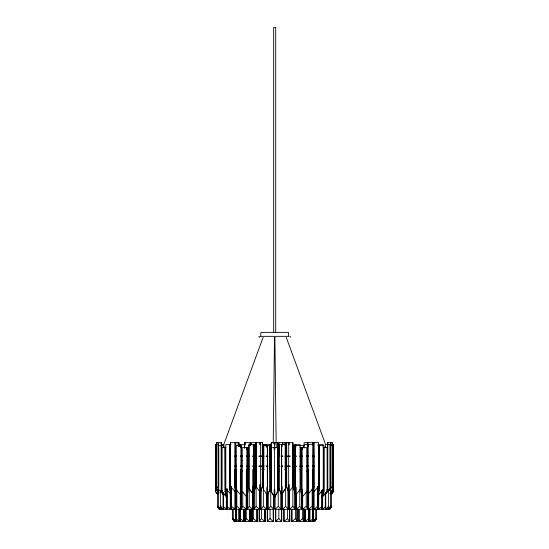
<?xml version="1.0" encoding="UTF-8"?>
<svg xmlns="http://www.w3.org/2000/svg" width="549" height="549" viewBox="0 0 549 549"><rect width="100%" height="100%" fill="white"/><g stroke="black" fill="none" stroke-linecap="round" stroke-linejoin="round"><path stroke-width="0.82" d="M241.066 495.04L241.107 445.637M273.23 443.167L274.507 337.388M313.795 486.572L313.191 492.055L313.973 486.572L313.795 442.659M247.071 497.023L247.071 447.627L247.922 447.627L247.922 491.54L247.071 497.023L247.75 491.54L247.75 447.627M231.081 509.287L231.527 506.308L231.527 486.881M235.281 491.533L235.281 509.287L231.033 509.287L231.41 507.056M312.957 491.993L312.957 518.572L312.395 521.55L309.547 521.55L309.547 509.561M312.855 519.313L312.374 521.55L312.395 519.834M319.195 445.637L319.195 489.557L317.96 495.04L319.374 489.557L319.374 445.637M253.549 494.045L253.549 444.642L255.011 444.642L255.011 488.562L253.549 494.045L254.86 488.562L254.86 444.642M250.172 509.561L250.172 521.55L245.41 521.55L246.261 518.572L246.261 496.282M327.726 509.287L328.618 506.308L328.618 489.42M236.811 489.42L236.811 506.308L235.912 509.287L240.634 509.287L240.627 494.066M312.662 471.035L313.136 469.546L312.882 509.287M323.828 447.627L323.828 491.54L321.982 497.023L327.183 491.54L327.115 447.627M322.16 497.023L324.006 491.54L324.006 447.627M260.384 492.055L260.384 442.659L262.443 442.659L262.443 486.572L260.528 492.055L262.298 486.572L262.298 442.659M223.114 446.351L263.129 337.34M314.405 519.834L314.405 521.55L315.696 518.572L315.696 509.143M325.193 494.045L325.866 492.528M328.83 490.792L332.31 486.572L332.31 442.659L327.54 442.659L327.623 488.562L326.875 490.25L327.794 488.562L327.787 442.659M325.193 447.627L325.193 444.642L330.224 444.642L330.224 488.562L325.399 494.045L326.037 492.528M329.215 509.287L330.553 506.308L330.553 488.576M246.549 495.761L246.549 509.287L241.395 509.287L242.747 506.308L242.747 491.952M270.081 444.642L270.081 489.557L267.459 495.04L269.95 489.557L269.95 444.642M314.364 521.55L315.044 520.061M306.596 471.783L307.653 469.546L307.433 509.287M257.261 509.561L257.261 521.55L251.819 521.55L253.377 518.572L253.377 485.995M328.727 490.161L329.414 488.898M274.658 444.642L274.658 442.659L277.787 442.659L277.787 491.54L274.768 497.023L277.677 491.54L277.677 442.659M322.318 495.37L322.29 509.287L329.764 509.287L331.527 506.308L331.527 491.108M252.952 486.455L252.952 509.287L247.448 509.287L249.219 506.308L249.219 488.576M329.716 509.287L331.534 506.308L329.331 509.287M300.138 471.927L301.229 470.143M330.169 493.139L332.426 489.557L332.426 445.637M330.326 493.139L332.577 489.557L332.577 445.637M278.803 444.642L285.446 444.642L285.446 488.562L281.939 494.045L285.35 488.562L285.35 444.642M316.629 509.143L316.629 518.572L314.673 521.55L312.717 521.55L312.717 491.568M316.629 518.572L314.611 521.55L314.611 519.834M266.354 497.023L267.734 495.129M331.273 494.498L333.36 491.54L333.284 444.642M331.411 494.498L333.497 491.54L333.36 447.627M288.472 484.609L288.987 484.609L288.987 492.055L292.912 486.572L292.912 442.659L286.207 442.659L286.207 469.985M329.805 508.69L331.534 506.308M259.725 491.533L259.725 509.287L253.961 509.287L256.122 506.308L256.088 442.659L260.082 442.659L260.082 444.642M265.105 509.561L265.105 521.55L259.224 521.55L261.42 518.572L261.42 509.143M292.864 472.524L294.189 470.74M330.024 493.771L333.408 489.557L333.408 444.642L331.589 444.642M330.148 493.771L333.408 489.557M328.721 490.792L332.207 486.572L332.207 442.659M266.745 509.287L260.83 509.287L263.348 506.308L263.348 472.524L262.34 471.33M328.007 509.287L330.553 506.308M286.667 471.33L285.645 472.524L285.645 506.308L288.204 509.287L282.255 509.287M325.399 494.045L330.134 488.562L330.134 444.642M315.696 518.572L313.102 521.55L313.102 491.568M313.589 488.747L313.568 492.055L318.468 486.572L318.468 442.659L313.191 442.659L313.136 509.287L308.366 509.287L308.366 493.222M323.244 489.557L318.283 495.04L323.244 489.557L323.244 444.642L317.96 444.642M273.354 521.55L267.294 521.55L270.026 518.572L270.026 509.143M273.903 496.605L273.903 509.287L267.933 509.287L270.76 506.308L270.76 472.524L269.628 471.33M328.618 506.308L325.763 509.287L325.763 492.378M279.379 471.33L278.233 472.524L278.233 506.308L281.095 509.287L275.097 509.287L275.145 495.761M312.957 518.572L309.911 521.55L309.911 509.561M275.145 509.287L278.233 506.308M278.837 509.143L278.837 518.572L275.68 521.55L275.646 509.561M285.645 506.308L282.344 509.287L282.344 492.378M322.016 490.264L322.016 506.308L318.701 509.287L318.701 489.838M308.538 493.709L308.538 518.572L305.169 521.55L305.169 509.561M287.45 509.143L287.45 518.572L284.011 521.55L284.011 509.561M292.843 442.659L292.864 506.308L289.412 509.287L289.412 490.682M317.466 486.881L317.466 506.308L314.001 509.287L313.973 442.659M299.775 489.42L299.775 506.308L296.227 509.287L296.227 493.222M308.627 509.287L312.182 506.308L312.182 488.576M302.664 495.761L302.636 518.572L299.088 521.55L299.088 509.561M295.52 447.627L295.506 518.572L291.931 521.55L291.931 509.561M302.664 509.287L306.246 506.308L306.246 491.952M274.507 337.285L274.912 337.299M274.898 337.374L276.202 447.435M290.291 337.319L290.291 336.359M286.242 337.34L325.667 444.752M261.18 332.371L288.198 332.371M259.526 336.345L258.792 336.743L259.526 337.333M260.384 336.345L288.994 336.345M217.411 444.642L215.592 444.642L215.64 491.54L217.727 494.498M221.144 444.642L223.807 444.642L223.807 447.627M231.04 444.642L225.756 444.642L225.804 488.562L230.676 494.045L230.717 490.731M238.438 444.642L244.95 444.642L244.95 442.659M260.528 444.642L260.013 444.642L260.013 442.659M288.472 444.642L288.987 444.642L288.987 442.659M304.105 444.642L312.937 444.642L312.937 488.562L308.181 494.045L308.181 486.592L307.763 486.592M223.807 445.637L218.777 445.637L218.777 489.557L223.512 495.04M235.514 445.637L240.819 445.637L240.819 447.627L241.237 447.627M263.554 445.637L267.15 445.637L267.15 447.627M270.081 445.637L267.459 445.637L267.459 495.04M293.104 445.637L293.104 469.285L293.097 445.637L304.434 445.637M317.96 445.637L323.244 445.637M331.589 445.637L333.408 445.637M223.601 446.632L224.019 446.632M307.763 446.632L308.181 446.632L308.181 444.642M324.981 446.632L325.399 446.632M215.64 447.627L215.503 491.54L217.589 494.498M225.941 447.627L221.817 447.627L221.817 491.54L227.018 497.023L225.172 491.54L225.172 447.627M271.213 447.627L274.342 447.627L274.342 449.61M277.787 447.627L274.658 447.627L274.658 449.61M299.96 447.627L306.774 447.627L306.774 491.54L302.218 497.023L302.197 489.578L301.765 489.578L301.765 497.023L301.929 447.627M323.059 447.627L327.183 447.627M247.235 447.627L247.235 449.61L246.782 449.61L246.803 447.627L242.226 447.627L242.246 491.54L246.803 497.023L246.782 489.578L247.235 489.578L247.235 497.023M301.765 447.627L301.765 449.61L302.218 449.61L302.218 447.627M234.8 455.972L236.447 455.972M240.29 455.972L242.672 455.972M246.679 455.972L249.088 455.972M252.65 455.972L256.294 455.972M258.915 455.972L263.932 455.972M266.217 455.972L267.864 455.972M269.518 455.972L271.199 455.972M277.801 455.972L279.482 455.972M281.136 455.972L282.783 455.972M285.068 455.972L290.085 455.972M292.706 455.972L296.35 455.972M299.912 455.972L302.321 455.972M306.328 455.972L308.71 455.972M312.553 455.972L314.2 455.972M234.8 456.569L236.447 456.569M240.29 456.569L242.082 456.569M246.679 456.569L249.088 456.569M252.65 456.569L256.294 456.569M258.915 456.569L263.932 456.569M266.217 456.569L267.864 456.569M269.518 456.569L271.529 456.569M277.471 456.569L279.482 456.569M281.136 456.569L282.783 456.569M285.068 456.569L290.085 456.569M292.706 456.569L296.35 456.569M299.912 456.569L302.321 456.569M306.726 456.569L308.71 456.569M312.553 456.569L314.2 456.569M241.464 460.673L242.082 460.673M240.75 465.579L242.082 465.579M269.655 465.579L271.631 465.579M277.369 465.579L279.345 465.579M306.452 465.579L308.579 465.579M234.8 465.909L236.447 465.909M240.29 465.909L242.034 465.909M246.679 465.909L249.088 465.909M252.65 465.909L256.294 465.909M258.915 465.909L263.932 465.909M266.217 465.909L267.864 465.909M269.518 465.909L271.199 465.909M277.801 465.909L279.482 465.909M281.136 465.909L282.783 465.909M285.068 465.909L290.085 465.909M292.706 465.909L296.35 465.909M299.912 465.909L302.321 465.909M306.966 465.909L308.71 465.909M312.553 465.909L314.2 465.909M234.8 466.506L236.447 466.506M240.29 466.506L242.034 466.506M246.679 466.506L249.088 466.506M252.65 466.506L256.294 466.506M258.915 466.506L263.932 466.506M266.217 466.506L267.864 466.506M269.518 466.506L271.199 466.506M277.801 466.506L279.482 466.506M281.136 466.506L282.783 466.506M285.068 466.506L290.085 466.506M292.706 466.506L296.35 466.506M299.912 466.506L302.321 466.506M306.966 466.506L308.71 466.506M312.553 466.506L314.2 466.506M241.395 509.287L241.622 469.546L241.622 509.287M247.626 469.546L249.15 469.546M254.77 469.546L256.507 469.546M261.743 469.546L264.165 469.546M269.628 469.546L271.357 469.546M277.67 469.546L279.393 469.546M284.835 469.546L286.53 469.546M292.521 469.546L294.264 469.546M299.884 469.546L301.422 469.546M260.528 484.609L260.013 484.609L260.013 492.055L260.082 484.609M216.69 486.572L218.193 488.26L216.69 486.572L216.69 442.659L221.46 442.659L221.446 446.344M239.089 446.337L239.007 442.659L230.532 442.659L230.532 486.572L230.553 442.659M235.027 486.572L235.809 492.055L235.027 486.572L235.027 442.659M286.557 486.572L288.616 492.055L286.557 486.572L286.557 442.659M241.237 487.587L240.819 487.587L240.819 495.04L236.063 489.557L236.063 445.637M317.85 487.587L318.139 495.04M216.423 444.642L216.423 488.562L218.831 492.144M229.626 488.562L231.04 494.045L229.626 488.562L229.626 444.642M253.707 444.642L253.707 446.632L253.213 446.632L253.261 444.642L248.937 444.642L248.937 488.562L253.261 494.045L253.213 486.592L253.707 486.592L253.707 494.045M278.919 488.562L281.541 494.045L278.919 488.562L278.919 444.642M215.592 489.557L215.716 444.642M221.206 489.557L222.125 491.245L221.206 489.557L221.206 445.637M270.122 469.985L270.197 444.642L263.554 444.642L263.554 489.557L263.65 444.642M293.99 489.557L295.451 495.04L293.99 489.557L293.99 444.642L295.451 444.642L295.451 495.04M217.637 490.25L217.473 506.308L219.236 509.287L226.71 509.287L226.682 495.37M221.817 491.54L226.751 497.023M224.994 447.627L225.172 491.54M271.213 491.54L274.342 497.023L271.213 491.54L271.213 442.659L274.342 442.659L274.342 444.642M301.078 447.627L301.078 491.54L301.929 497.023M327.183 491.54L322.249 497.023L322.16 495.37M235.411 492.055L235.411 488.747M307.934 494.045L307.879 442.659M231.04 495.04L230.518 493.524M267.15 487.587L267.061 495.04L267.061 487.587L267.583 487.587L267.583 495.04M226.998 488.994L226.998 509.287L230.628 509.287L230.607 493.222M295.074 491.533L295.074 509.287L289.275 509.287L289.289 491.533M301.593 491.533L301.593 509.287L296.055 509.287L296.055 487.306M307.721 444.642L307.653 509.287L302.451 509.287L302.451 495.761M317.967 486.455L317.967 509.287L313.705 509.287L313.705 491.533M322.05 489.838L322.05 509.287L318.372 509.287L318.324 492.556M232.371 509.143L232.371 518.572L234.327 521.55L236.283 521.55L236.283 519.834M275.646 521.55L281.706 521.55L281.706 494.141M297.181 509.561L297.126 521.55L291.739 521.55L291.739 509.561M303.59 509.561L303.563 521.55L298.828 521.55L298.828 509.561M242.747 506.308L246.329 509.287L246.329 469.546M253.377 518.572L256.953 521.55L256.953 509.561M249.219 506.308L252.773 509.287L252.773 469.546M236.811 506.308L240.359 509.287L240.359 469.546M246.261 518.572L249.802 521.55L249.802 509.561M256.122 506.308L259.595 509.287L259.595 490.682M261.42 518.572L264.879 521.55L264.879 509.561M231.527 506.308L234.979 509.287L234.979 469.546M263.348 506.308L266.67 509.287L266.745 494.917M226.977 488.576L226.977 506.308L230.271 509.287L230.271 488.994M270.026 518.572L273.217 521.55M270.76 506.308L273.876 509.287M223.237 492.796L223.237 506.308L226.325 509.287L226.325 494.066M235.988 491.993L235.988 518.572L238.993 521.55L238.993 509.561M220.375 490.264L220.375 506.308L223.203 509.287L223.203 494.066M278.837 518.572L281.616 521.55L281.616 494.141M230.532 486.572L235.432 492.055M233.277 509.143L233.277 518.572L235.816 521.55M218.447 488.576L218.447 506.308L220.952 509.287L220.952 505.904M248.937 488.562L253.213 494.045M218.976 492.782L215.592 488.562L218.852 492.782M287.45 518.572L289.7 521.55L289.646 509.561L289.776 521.55L283.895 521.55L283.895 509.561M292.864 506.308L295.074 509.287M219.284 509.287L217.466 506.308L219.229 508.69M254.825 470.74L256.122 472.524M217.466 506.308L219.627 509.287M260.082 492.055L256.088 486.572L256.157 442.659M232.371 518.572L233.991 520.953M263.554 489.557L267.15 495.04M216.423 488.562L218.674 492.144M299.775 506.308L301.593 509.287M247.805 470.143L248.862 471.927M295.506 518.572L297.126 521.55M306.246 506.308L307.653 509.287M218.447 506.308L219.84 509.287M233.277 518.572L234.636 521.55L234.636 519.834M241.395 469.546L242.404 471.783M222.462 492L223.807 495.04M222.29 492L223.635 495.04M224.994 491.54L226.84 497.023L226.84 495.37M312.182 506.308L313.136 509.287M220.375 506.308L221.329 509.287M302.636 518.572L303.563 521.55M236.358 471.035L235.912 469.546L236.207 521.55M235.988 518.572L236.626 521.55L239.453 521.55L239.357 509.561M236.324 520.061L236.605 521.55L236.626 519.834M317.466 506.308L317.967 509.287M223.237 506.308L223.731 509.287M317.583 507.056L317.919 509.287L317.919 494.917M301.078 491.54L301.765 497.023M308.538 518.572L308.723 521.55L304.853 521.55L304.853 509.561M322.016 506.308L322.05 509.287M226.977 506.308L226.998 509.287M330.663 442.659L330.663 486.572L330.505 442.659M327.678 442.659L327.678 444.642M325.488 492.391L325.488 494.045M325.399 492.391L325.385 509.287M325.324 492.378L325.324 509.287L325.756 506.308L322.64 509.287L322.64 494.066M318.393 494.917L318.393 509.287M318.324 444.642L318.283 445.973M317.672 486.455L317.617 509.287M313.568 488.747L313.568 492.055M313.369 488.747L313.369 492.055M313.184 519.834L313.184 521.55M312.793 519.834L312.793 521.55M312.662 444.642L312.662 442.659L304.105 442.659L304.105 448.025M312.491 442.659L312.498 444.642M312.395 442.659L312.395 444.642M309.643 509.561L309.643 521.55M308.723 509.561L308.73 521.55L308.627 469.546M308.401 509.561L308.408 521.55M307.776 442.659L307.763 494.045M307.461 442.659L307.461 445.191M307.289 442.659L307.289 445.191M304.949 509.561L304.949 521.55M303.576 445.637L303.576 447.325M303.398 445.637L303.398 447.325M301.82 449.61L301.82 489.578M301.422 495.761L301.422 509.287M301.25 447.627L301.25 491.54M296.975 509.561L296.934 521.55M295.293 444.642L295.293 447.627L295.787 447.627L295.787 444.642L300.063 444.642L300.063 489.557L295.739 495.04L295.787 487.587L295.293 487.587L295.293 495.04M294.95 494.066L294.95 509.287M294.14 445.637L294.14 489.557M288.918 442.659L288.918 444.642M288.918 484.609L288.918 492.055M288.712 444.642L288.616 492.055M288.596 332.763L288.596 335.947M288.616 442.659L288.616 444.642M288.204 490.682L288.204 509.287M288.129 491.533L288.129 509.287M286.702 442.659L286.702 486.572M286.249 442.659L286.249 469.985M285.233 469.985L285.233 442.659L282.948 442.659L282.948 444.642M285.096 442.659L285.096 445.191M282.646 444.642L282.646 442.659L278.803 442.659L278.803 456.466M282.563 442.659L282.563 444.642M281.939 444.642L281.939 446.632L281.417 446.632L281.417 444.642M281.939 494.045L281.939 486.592L281.417 486.592L281.417 494.045M281.85 444.642L281.85 446.632M281.85 486.592L281.85 494.045M281.671 446.632L281.671 486.592M281.63 446.632L281.63 486.592M281.541 444.642L281.541 446.632M281.541 486.592L281.541 494.045M281.095 492.378L281.095 509.287L281.074 493.222M279.05 444.642L279.05 488.562M278.878 442.659L278.878 456.466M275.735 509.561L275.783 521.55M275.708 332.371L275.708 27.45L273.67 27.45L273.67 332.371M274.768 442.659L274.768 444.642L274.232 444.642L274.232 442.659M274.768 447.627L274.768 449.61L274.232 449.61L274.232 447.627M274.768 497.023L274.768 489.578L274.232 489.578L274.232 497.023M274.658 489.578L274.658 497.023M274.5 444.642L274.5 448.046M274.5 449.61L274.5 489.578M274.342 489.578L274.342 497.023M273.876 495.761L273.855 509.287M273.354 509.561L273.32 521.55L273.217 509.561M271.323 442.659L271.323 491.54M267.96 494.917L267.96 509.287M267.933 493.222L267.933 509.287M267.583 445.637L267.583 447.627L267.061 447.627L267.061 445.637M267.425 495.857L267.384 521.55M267.329 447.627L267.329 487.587M267.342 494.999L267.294 521.55M266.67 494.066L266.656 509.287M266.437 444.642L266.354 445.973M266.052 444.642L266.052 445.973M265.915 444.642L265.915 445.973M264.989 509.561L265.002 521.55M263.767 444.642L263.767 469.985M262.793 469.985L262.793 444.642L262.751 469.985M260.912 491.533L260.912 509.287M260.782 332.763L260.782 335.947M260.83 490.682L260.83 509.287M260.528 490.401L260.528 492.055M259.354 509.561L259.3 521.55M259.224 509.561L259.224 521.55M257.158 509.561L257.158 521.55M255.903 469.285L255.903 442.659L251.174 442.659L251.174 444.642M254.091 492.378L254.091 509.287M253.961 490.682L253.961 509.287M253.48 446.632L253.48 486.592M252.066 509.561L252.066 521.55M252.025 509.561L252.025 521.55M251.874 509.561L251.819 521.55M250.92 444.642L250.584 442.659L250.584 445.191M250.749 442.659L250.756 445.191M250.07 509.561L250.07 521.55M249.822 445.191L249.857 442.659L244.566 442.659L244.49 448.046M248.985 444.642L248.985 488.562M247.626 495.761L247.626 509.287M247.448 491.533L247.448 509.287M247.18 449.61L247.18 489.578M245.41 509.561L245.437 521.55M244.923 442.659L244.923 444.642M244.744 442.659L244.703 448.046M244.147 509.561L244.147 521.55L240.27 521.55L240.277 509.561M244.051 509.561L244.051 521.55M243.722 509.561L243.722 521.55L240.38 518.572L240.27 521.55L240.38 494.567M241.237 445.637L241.237 495.04M240.599 509.561L240.592 521.55M239.954 444.642L240.023 445.973M239.872 444.642L239.872 445.973M239.693 444.642L239.693 445.973M239.261 444.642L239.261 446.337M239.089 509.561L239.089 521.55M238.877 442.659L238.877 446.035M238.341 442.659L238.341 446.035M238.191 442.659L238.191 446.035M236.338 491.231L236.338 497.023M235.809 442.659L235.898 521.55M235.631 488.747L235.631 492.055M235.205 442.659L235.205 486.572M234.327 519.834L234.327 521.55M231.383 486.455L231.383 509.287L231.328 494.917M231.081 486.455L231.033 509.287M230.861 487.423L230.861 494.045M229.805 444.642L229.805 488.562M223.601 444.642L223.635 445.973M223.58 494.066L223.58 509.287M223.512 444.642L223.512 445.973M221.885 447.627L221.885 491.54M221.721 444.642L221.721 446.344M221.295 442.659L221.322 444.642M221.377 445.637L221.377 489.557M221.213 442.659L221.213 444.642M218.495 442.659L218.495 486.572L218.337 442.659M216.793 442.659L216.793 486.572M216.574 444.642L216.574 488.562"/></g></svg>
